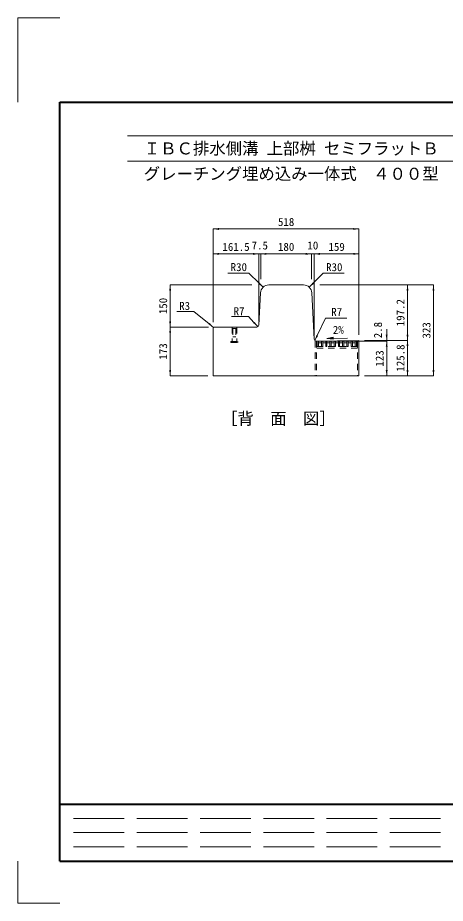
# Model space of a CAD drawing. Units: millimetres at full size. Extents: x 50430 to 75195, y 24892 to 47415.
# Drawn here: x 66776 to 68297, y 26972 to 30122 of the extents above; entities that cross this region are included whole.
import ezdxf
from ezdxf.enums import TextEntityAlignment as Align

# ---------------------------------------------------------------- set-up
doc = ezdxf.new("R2010")
doc.units = ezdxf.units.MM
doc.header["$LTSCALE"] = 30
doc.linetypes.add('DASHED', pattern=[7.5, 6, -1.5])
doc.linetypes.add('USER1', pattern=[1.35, 0.75, -0.6])
for name, color, linetype, lineweight in [('0_2', 7, 'Continuous', 20), ('DEFPOINTS_3', 7, 'Continuous', 13), ('図枠', 7, 'Continuous', 5), ('寸法引出', 7, 'Continuous', 9), ('寸法線', 7, 'Continuous', 9), ('本体', 2, 'Continuous', 20), ('ｲﾝｻｰﾄ', 3, 'USER1', 5), ('ｸﾞﾚｰﾁﾝｸﾞ', 7, 'Continuous', 5)]:
    doc.layers.add(name, color=color, linetype=linetype, lineweight=lineweight)
doc.styles.add('ＭＳ ゴシック', font='')
doc.styles.get('ＭＳ ゴシック').set_extended_font_data('MS Gothic')

# ---------------------------------------------------------------- blocks, each defined once
blk = doc.blocks.new('filled_arrow')
at = {"color": 0, "linetype": 'Continuous', "lineweight": -2}
blk.add_solid([(7.5, 1.25), (0, 0), (7.5, -1.25)], dxfattribs=at)

msp = doc.modelspace()

# ---------------------------------------------------------------- hatches: boundary and pattern name
at = {"layer": '寸法引出'}
msp.add_hatch(color=256, dxfattribs=at).paths.add_polyline_path([(67898, 28985.59), (67898.13, 28978.1), (67875.57, 28981.46)])

# ---------------------------------------------------------------- linework, layer by layer
at = {"layer": '0_2', "color": 2}
msp.add_line((67837.65, 28971.68), (67989.88, 28974.33), dxfattribs=at)
at = {"layer": 'DEFPOINTS_3'}
for p, q in [((66776.22, 30122.03), (66926.22, 30122.03)), ((66776.22, 29822.03), (66776.22, 30122.03)), ((66776.22, 27122.03), (66776.22, 26972.03)), ((66776.22, 26972.03), (66926.22, 26972.03))]:
    msp.add_line(p, q, dxfattribs=at)
at = {"layer": '図枠', "lineweight": 40}
for p, q in [((66926.22, 27122.03), (66926.22, 29822.03)), ((66926.22, 29822.03), (71081.22, 29822.03)), ((66926.22, 27324.53), (71081.22, 27324.53)), ((66926.22, 27122.03), (71081.22, 27122.03))]:
    msp.add_line(p, q, dxfattribs=at)
at = {"layer": '図枠', "lineweight": 13}
for p, q in [((67166.22, 29702.03), (70841.22, 29702.03)), ((67166.22, 29612.03), (70841.22, 29612.03))]:
    msp.add_line(p, q, dxfattribs=at)
at = {"layer": '図枠', "linetype": 'DASHED', "lineweight": 9}
for p, q in [((68279.97, 27273.91), (66959.97, 27273.91)), ((68279.97, 27223.28), (66959.97, 27223.28)), ((68279.97, 27172.66), (66959.97, 27172.66))]:
    msp.add_line(p, q, dxfattribs=at)
at = {"layer": '寸法引出'}
msp.add_line((67875.57, 28981.46), (67949.58, 28982.74), dxfattribs=at)
at = {"layer": '寸法引出', "lineweight": 13}
msp.add_lwpolyline([(67898, 28985.59), (67898.13, 28978.1), (67875.57, 28981.46)], close=True, dxfattribs=at)
at = {"layer": '寸法線'}
for p, q in [((67471.88, 29370.57), (67989.88, 29370.57)), ((67471.88, 29038.52), (67471.88, 29370.57)), ((67989.88, 28994.33), (67989.88, 29370.57)), ((67471.88, 29281.88), (67633.38, 29281.88)), ((67471.88, 29038.52), (67471.88, 29281.88)), ((67680.88, 29281.88), (67593.38, 29281.88)), ((67633.38, 29041.52), (67633.38, 29281.88)), ((67633.38, 29041.52), (67633.38, 29281.88)), ((67640.88, 29281.88), (67820.88, 29281.88)), ((67640.88, 29191.52), (67640.88, 29281.88)), ((67640.88, 29191.52), (67640.88, 29281.88)), ((67780.88, 29281.88), (67870.88, 29281.88)), ((67820.88, 29191.52), (67820.88, 29281.88)), ((67820.88, 29191.52), (67820.88, 29281.88)), ((67830.88, 29281.88), (67989.88, 29281.88)), ((67830.88, 28991.56), (67830.88, 29281.88)), ((67830.88, 28991.56), (67830.88, 29281.88)), ((67989.88, 28994.33), (67989.88, 29281.88)), ((67318.32, 29171.52), (67318.32, 29021.52)), ((67609.38, 29171.52), (67318.32, 29171.52)), ((67850.88, 29171.52), (68162.54, 29171.52)), ((67865.88, 29171.52), (68254.79, 29171.52)), ((68162.54, 29171.52), (68162.54, 28974.33)), ((68254.79, 28848.52), (68254.79, 29171.52)), ((67318.32, 29021.52), (67318.32, 28848.52)), ((67454.88, 29021.52), (67318.32, 29021.52)), ((67454.88, 29021.52), (67318.32, 29021.52)), ((68088.44, 29014.33), (68088.44, 28931.56)), ((67850.88, 28971.56), (68088.44, 28971.56)), ((67850.88, 28971.56), (68088.44, 28971.56)), ((68009.88, 28974.33), (68162.54, 28974.33)), ((68009.88, 28974.33), (68162.54, 28974.33)), ((68009.88, 28974.33), (68088.44, 28974.33)), ((68088.44, 28971.56), (68088.44, 28848.52)), ((68162.54, 28974.33), (68162.54, 28848.52)), ((67451.88, 28848.52), (67318.32, 28848.52)), ((68009.88, 28848.52), (68254.79, 28848.52)), ((68009.88, 28848.52), (68088.44, 28848.52)), ((68009.88, 28848.52), (68162.54, 28848.52))]:
    msp.add_line(p, q, dxfattribs=at)
for points in [[(67648.74, 29163.26), (67634.55, 29177.35), (67598.56, 29213.09), (67523.03, 29213.09)], [(67813.02, 29163.26), (67827.07, 29177.49), (67862.02, 29212.89), (67937.55, 29212.89)], [(67472.76, 29020.64), (67457.27, 29033.3), (67403.16, 29077.53), (67342.58, 29077.53)], [(67630.05, 29023.45), (67616.27, 29037.95), (67596.59, 29058.68), (67536.01, 29058.68)], [(67832.75, 28973.52), (67841.33, 28991.59), (67870.69, 29053.46), (67946.22, 29053.46)]]:
    msp.add_lwpolyline(points, dxfattribs=at)
at = {"layer": '本体'}
for p, q in [((67669.42, 29171.52), (67792.34, 29171.52)), ((67633.71, 29028.17), (67639.45, 29143.02)), ((67830.54, 28978.33), (67822.3, 29143.02)), ((67471.88, 29018.52), (67471.88, 28848.52)), ((67626.72, 29021.52), (67474.88, 29021.52)), ((67989.88, 28848.52), (67989.88, 28974.33)), ((67989.88, 28848.52), (67471.88, 28848.52))]:
    msp.add_line(p, q, dxfattribs=at)
for centre, radius, start, end in [((67669.42, 29141.52), 30, 90, 177.13806), ((67792.34, 29141.52), 30, 2.8627, 90), ((67474.88, 29018.52), 3, 90, 180), ((67626.72, 29028.52), 7, 270, 357.13806), ((67837.53, 28978.68), 7, 182.8627, 270.99518)]:
    msp.add_arc(centre, radius, start, end, dxfattribs=at)
at = {"layer": 'ｲﾝｻｰﾄ'}
for p, q in [((67536.13, 29021.52), (67557.63, 29021.52)), ((67538.63, 29021.52), (67538.63, 28970.52)), ((67538.63, 29016.52), (67555.13, 29016.52)), ((67541.63, 29016.52), (67541.63, 28986.52)), ((67552.13, 29016.52), (67552.13, 28986.52)), ((67555.13, 29021.52), (67555.13, 28970.52)), ((67541.63, 28986.52), (67552.13, 28986.52)), ((67534.13, 28970.52), (67559.63, 28970.52)), ((67534.13, 28970.52), (67534.13, 28966.52)), ((67534.13, 28966.52), (67559.63, 28966.52)), ((67559.63, 28970.52), (67559.63, 28966.52))]:
    msp.add_line(p, q, dxfattribs=at)
at = {"layer": 'ｸﾞﾚｰﾁﾝｸﾞ', "linetype": 'USER1', "lineweight": 9}
for p, q in [((67833.88, 28971.52), (67833.88, 28848.52)), ((67988.88, 28971.52), (67833.88, 28971.52)), ((67838.38, 28971.52), (67838.38, 28848.52)), ((67984.38, 28952.52), (67838.38, 28952.52)), ((67841.38, 28952.52), (67841.38, 28971.52)), ((67841.38, 28952.52), (67845.88, 28952.52)), ((67845.84, 28965.52), (67856.43, 28965.52)), ((67845.88, 28952.52), (67845.88, 28971.52)), ((67856.43, 28952.52), (67856.43, 28971.52)), ((67856.43, 28952.52), (67860.94, 28952.52)), ((67860.89, 28965.52), (67871.49, 28965.52)), ((67860.94, 28952.52), (67860.94, 28971.52)), ((67871.49, 28952.52), (67871.49, 28971.52)), ((67871.49, 28952.52), (67875.99, 28952.52)), ((67875.95, 28965.52), (67886.55, 28965.52)), ((67875.99, 28952.52), (67875.99, 28971.52)), ((67886.55, 28952.52), (67886.55, 28971.52)), ((67886.55, 28952.52), (67891.05, 28952.52)), ((67891, 28965.52), (67901.6, 28965.52)), ((67891.05, 28952.52), (67891.05, 28971.52)), ((67901.6, 28952.52), (67901.6, 28971.52)), ((67901.6, 28952.52), (67906.1, 28952.52)), ((67906.06, 28965.52), (67916.66, 28965.52)), ((67906.1, 28952.52), (67906.1, 28971.52)), ((67916.66, 28952.52), (67916.66, 28971.52)), ((67916.66, 28952.52), (67921.16, 28952.52)), ((67921.11, 28965.52), (67931.71, 28965.52)), ((67921.16, 28952.52), (67921.16, 28971.52)), ((67931.71, 28952.52), (67931.71, 28971.52)), ((67931.71, 28952.52), (67936.21, 28952.52)), ((67936.17, 28965.52), (67946.77, 28965.52)), ((67936.21, 28952.52), (67936.21, 28971.52)), ((67946.77, 28952.52), (67946.77, 28971.52)), ((67946.77, 28952.52), (67951.27, 28952.52)), ((67951.22, 28965.52), (67961.82, 28965.52)), ((67951.27, 28952.52), (67951.27, 28971.52)), ((67961.82, 28952.52), (67961.82, 28971.52)), ((67961.82, 28952.52), (67966.32, 28952.52)), ((67966.32, 28952.52), (67966.32, 28971.52)), ((67966.32, 28965.52), (67976.88, 28965.52)), ((67976.88, 28952.52), (67976.88, 28971.52)), ((67976.88, 28952.52), (67981.38, 28952.52)), ((67981.38, 28952.52), (67981.38, 28971.52)), ((67984.38, 28971.52), (67984.38, 28848.52)), ((67988.88, 28971.52), (67988.88, 28848.52)), ((67838.38, 28930.02), (67833.88, 28930.02)), ((67984.38, 28946.52), (67838.38, 28946.52))]:
    msp.add_line(p, q, dxfattribs=at)

# ---------------------------------------------------------------- block references
at = {"layer": '寸法線', "xscale": 2.67, "yscale": 2.67}
for p in [(67471.88, 29370.57), (67471.88, 29281.88), (67640.88, 29281.88), (67640.88, 29281.88), (67830.88, 29281.88), (67830.88, 29281.88)]:
    msp.add_blockref('filled_arrow', p, dxfattribs=at)
for p, rotation in [((67989.88, 29370.57), 180), ((67633.38, 29281.88), 180), ((67633.38, 29281.88), 180), ((67820.88, 29281.88), 180), ((67820.88, 29281.88), 180), ((67989.88, 29281.88), 180), ((67318.32, 29171.52), 270), ((67648.74, 29163.26), 135.2), ((67813.02, 29163.26), 45.4), ((68162.54, 29171.52), 270), ((68254.79, 29171.52), 270), ((67318.32, 29021.52), 90), ((67318.32, 29021.52), 270), ((67472.76, 29020.64), 140.7), ((67630.05, 29023.45), 133.5), ((67832.75, 28973.52), 64.6), ((68088.44, 28974.33), 90), ((68162.54, 28974.33), 90), ((68088.44, 28971.56), 270), ((68088.44, 28971.56), 270), ((68162.54, 28974.33), 270), ((67318.32, 28848.52), 90), ((68088.44, 28848.52), 90), ((68162.54, 28848.52), 90), ((68254.79, 28848.52), 90)]:
    msp.add_blockref('filled_arrow', p, dxfattribs=dict(at, rotation=rotation))

# ---------------------------------------------------------------- texts
at = {"layer": '0_2', "style": 'ＭＳ ゴシック'}
for s, p in [('R30', (67562.6, 29235.02)), ('R30', (67902.05, 29234.82)), ('R3', (67370, 29096.98)), ('R7', (67563.42, 29078.13)), ('R7', (67910.72, 29075.39))]:
    msp.add_text(s, height=28.48, dxfattribs=at).set_placement(p, align=Align.MIDDLE_CENTER)
msp.add_text('2%', height=28.48, rotation=1, dxfattribs=at).set_placement((67916.36, 29011.95), align=Align.MIDDLE_CENTER)
msp.add_text('［背\u3000面\u3000図］', height=42.72, dxfattribs=at).set_placement((67499.42, 28662.12), align=Align.BOTTOM_LEFT)
at = {"layer": '図枠', "style": 'ＭＳ ゴシック'}
for s, p in [('\u3000ＩＢＣ排水側溝 上部桝 セミフラットＢ\u3000斜左H=50（Ⅰ型・Ⅲ型兼用）', (67166.22, 29657.03)), ('\u3000グレーチング埋め込み一体式\u3000４００型', (67166.22, 29567.03))]:
    msp.add_text(s, height=42.72, dxfattribs=at).set_placement(p, align=Align.MIDDLE_LEFT)
at = {"layer": '寸法線', "style": 'ＭＳ ゴシック'}
for s, p in [('518', (67730.88, 29395.57)), ('161.5', (67552.63, 29306.88)), ('7.5', (67637.13, 29311.88)), ('180', (67730.88, 29306.88)), ('10', (67825.88, 29311.88)), ('159', (67910.38, 29306.88))]:
    msp.add_text(s, height=28.48, dxfattribs=at).set_placement(p, align=Align.MIDDLE_CENTER)
for s, p in [('150', (67293.32, 29096.52)), ('197.2', (68137.54, 29072.92)), ('2.8', (68057.3, 29010.84)), ('323', (68229.79, 29010.02)), ('173', (67293.32, 28935.02)), ('125.8', (68137.54, 28911.42)), ('123', (68063.44, 28910.04))]:
    msp.add_text(s, height=28.48, rotation=90, dxfattribs=at).set_placement(p, align=Align.MIDDLE_CENTER)

doc.saveas('drawing.dxf')
